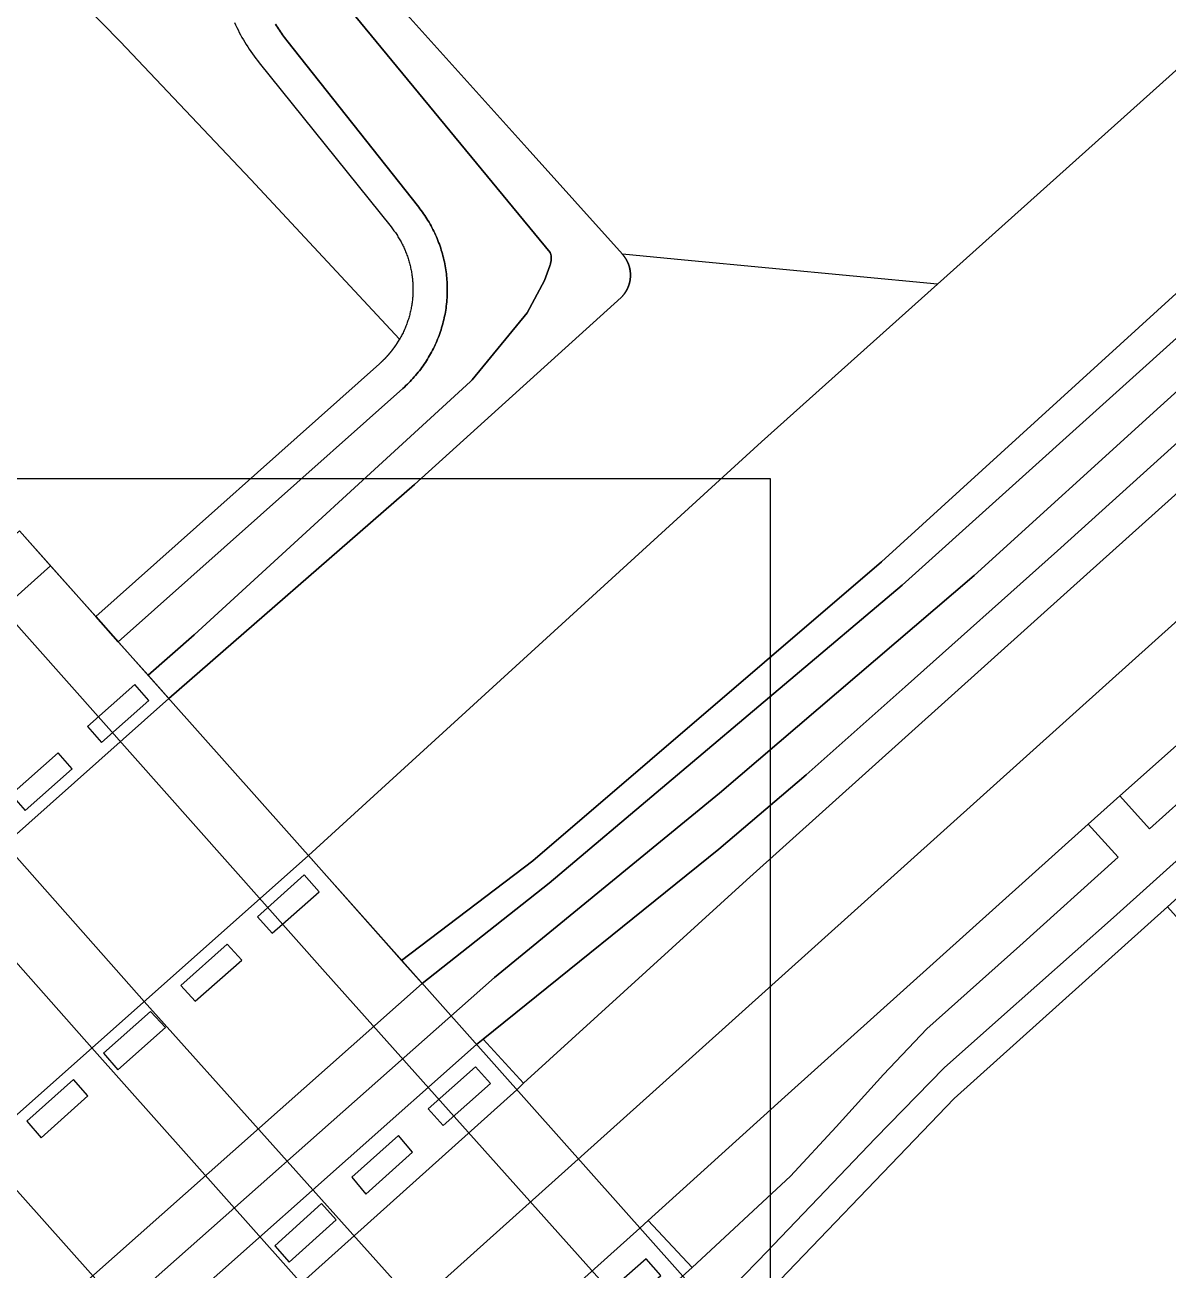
# Model space of a CAD drawing. Header units: metres. Extents: x -127 to 442, y -186 to 462.
# Drawn here: x 201.1 to 274.5, y 198.2 to 278.1 of the extents above; entities that cross this region are included whole.
import ezdxf

# ---------------------------------------------------------------- set-up
doc = ezdxf.new("R2010")
doc.units = ezdxf.units.M

msp = doc.modelspace()

# ---------------------------------------------------------------- linework, layer by layer
at = {"color": 7}
msp.add_lwpolyline([(0, 0), (249, 0), (249, 249), (0, 249)], close=True, dxfattribs=at)
at = {"layer": 'road_0', "color": 8}
for points in [[(299.56, 250.07), (273.345, 226.522), (271.433, 228.651), (269.417, 226.818), (271.325, 224.703), (265.02, 219.02), (259.05, 213.69), (256.26, 210.76), (253.23, 207.4), (250.3, 204.23), (243.976, 198.354), (219.207, 176.063)], [(281.43, 230.18), (271.04, 220.84), (263.64, 214.28), (260.17, 211.19), (255.75, 206.66), (252.08, 202.82), (248.24, 198.82), (245.217, 195.724)], [(245.217, 195.724), (248.24, 198.82), (252.08, 202.82), (255.75, 206.66), (260.17, 211.19), (263.64, 214.28), (271.04, 220.84), (281.43, 230.18)], [(247.078, 194.914), (260.814, 209.204), (274.514, 221.51), (276.521, 223.336)]]:
    msp.add_lwpolyline(points, dxfattribs=at)
for points in [[(269.417, 226.818), (249.92, 209.32), (241.156, 201.373), (243.976, 198.354), (250.3, 204.23), (253.23, 207.4), (256.26, 210.76), (259.05, 213.69), (265.02, 219.02), (271.325, 224.703), (269.417, 226.818)], [(232.709, 209.778), (233.156, 210.186), (230.562, 213.023), (230.131, 212.675), (205.394, 190.729), (208.065, 187.643), (208.53, 188.059), (232.709, 209.778)], [(243.976, 198.354), (241.156, 201.373), (240.621, 200.888), (215.699, 178.544), (218.572, 175.503), (219.207, 176.063), (243.976, 198.354)]]:
    msp.add_lwpolyline(points, close=True, dxfattribs=at)
at = {"layer": 'road_1', "color": 7}
for points in [[(214.585, 278.297), (214.659, 278.133), (214.736, 277.971), (214.815, 277.81), (214.897, 277.65), (214.981, 277.491), (215.068, 277.333), (215.157, 277.177), (215.248, 277.022), (215.341, 276.869), (215.437, 276.717), (215.536, 276.567), (215.636, 276.418), (215.739, 276.27), (215.844, 276.125), (215.951, 275.98), (216.06, 275.838), (216.172, 275.697), (216.172, 275.697), (224.639, 265.171), (224.639, 265.171), (224.687, 265.11), (224.735, 265.049), (224.781, 264.987), (224.827, 264.924), (224.872, 264.861), (224.917, 264.798), (224.96, 264.734), (225.003, 264.669), (225.045, 264.604), (225.087, 264.538), (225.127, 264.472), (225.167, 264.405), (225.206, 264.338), (225.244, 264.271), (225.281, 264.203), (225.317, 264.134), (225.353, 264.065), (225.388, 263.996), (225.422, 263.926), (225.455, 263.856), (225.487, 263.785), (225.518, 263.714), (225.549, 263.643), (225.578, 263.571), (225.607, 263.499), (225.635, 263.427), (225.662, 263.354), (225.688, 263.281), (225.713, 263.208), (225.737, 263.134), (225.761, 263.06), (225.783, 262.986), (225.805, 262.911), (225.826, 262.837), (225.845, 262.762), (225.864, 262.686), (225.882, 262.611), (225.899, 262.535), (225.915, 262.459), (225.931, 262.383), (225.945, 262.307), (225.958, 262.231), (225.971, 262.154), (225.982, 262.077), (225.993, 262), (226.003, 261.924), (226.011, 261.846), (226.019, 261.769), (226.026, 261.692), (226.032, 261.615), (226.037, 261.537), (226.041, 261.46), (226.044, 261.382), (226.046, 261.305), (226.048, 261.227), (226.048, 261.15), (226.047, 261.072), (226.046, 260.995), (226.043, 260.917), (226.04, 260.839), (226.035, 260.762), (226.03, 260.685), (226.024, 260.607), (226.016, 260.53), (226.008, 260.453), (225.999, 260.376), (225.989, 260.299), (225.978, 260.222), (225.966, 260.146), (225.953, 260.069), (225.94, 259.993), (225.925, 259.917), (225.909, 259.841), (225.893, 259.765), (225.876, 259.689), (225.857, 259.614), (225.838, 259.539), (225.818, 259.464), (225.797, 259.389), (225.775, 259.315), (225.752, 259.241), (225.728, 259.167), (225.704, 259.093), (225.678, 259.02), (225.652, 258.947), (225.624, 258.874), (225.596, 258.802), (225.567, 258.73), (225.537, 258.659), (225.506, 258.587), (225.475, 258.517), (225.442, 258.446), (225.409, 258.376), (225.375, 258.307), (225.339, 258.237), (225.304, 258.169), (225.267, 258.1), (225.229, 258.032), (225.191, 257.965), (225.191, 257.965), (225.181, 257.947), (225.17, 257.929), (225.16, 257.911), (225.149, 257.894), (225.139, 257.876), (225.128, 257.858), (225.117, 257.84), (225.106, 257.823), (225.095, 257.805), (225.085, 257.788), (225.074, 257.77), (225.063, 257.753), (225.052, 257.735), (225.04, 257.718), (225.029, 257.7), (225.018, 257.683), (225.007, 257.666), (224.995, 257.648), (224.984, 257.631), (224.972, 257.614), (224.961, 257.597), (224.949, 257.579), (224.938, 257.562), (224.926, 257.545), (224.914, 257.528), (224.903, 257.511), (224.891, 257.494), (224.879, 257.477), (224.867, 257.46), (224.855, 257.444), (224.843, 257.427), (224.831, 257.41), (224.819, 257.393), (224.806, 257.377), (224.794, 257.36), (224.782, 257.343), (224.769, 257.327), (224.757, 257.31), (224.744, 257.294), (224.732, 257.277), (224.719, 257.261), (224.707, 257.245), (224.694, 257.228), (224.681, 257.212), (224.668, 257.196), (224.655, 257.179), (224.643, 257.163), (224.63, 257.147), (224.617, 257.131), (224.604, 257.115), (224.59, 257.099), (224.577, 257.083), (224.564, 257.067), (224.551, 257.051), (224.537, 257.036), (224.524, 257.02), (224.511, 257.004), (224.497, 256.988), (224.484, 256.973), (224.47, 256.957), (224.456, 256.941), (224.443, 256.926), (224.429, 256.91), (224.415, 256.895), (224.401, 256.88), (224.388, 256.864), (224.374, 256.849), (224.36, 256.834), (224.346, 256.819), (224.332, 256.803), (224.317, 256.788), (224.303, 256.773), (224.289, 256.758), (224.275, 256.743), (224.261, 256.728), (224.246, 256.713), (224.232, 256.699), (224.217, 256.684), (224.203, 256.669), (224.188, 256.654), (224.174, 256.64), (224.159, 256.625), (224.144, 256.61), (224.13, 256.596), (224.115, 256.581), (224.1, 256.567), (224.085, 256.553), (224.07, 256.538), (224.055, 256.524), (224.04, 256.51), (224.025, 256.496), (224.01, 256.482), (223.995, 256.467), (223.98, 256.453), (223.964, 256.439), (223.949, 256.426), (223.934, 256.412), (223.918, 256.398), (223.903, 256.384), (223.903, 256.384), (205.673, 240.155), (207.118, 238.531), (225.404, 254.799), (225.404, 254.799), (225.5, 254.886), (225.595, 254.975), (225.689, 255.065), (225.781, 255.156), (225.872, 255.249), (225.962, 255.343), (226.05, 255.439), (226.136, 255.536), (226.221, 255.634), (226.305, 255.733), (226.387, 255.834), (226.467, 255.936), (226.546, 256.039), (226.624, 256.144), (226.699, 256.249), (226.773, 256.356), (226.846, 256.464), (226.917, 256.573), (226.986, 256.683), (227.053, 256.794), (227.119, 256.906), (227.183, 257.019), (227.245, 257.133), (227.306, 257.248), (227.364, 257.364), (227.421, 257.48), (227.477, 257.598), (227.53, 257.717), (227.582, 257.836), (227.631, 257.956), (227.679, 258.077), (227.725, 258.198), (227.769, 258.32), (227.812, 258.443), (227.852, 258.567), (227.891, 258.691), (227.927, 258.815), (227.962, 258.94), (227.995, 259.066), (228.026, 259.192), (228.055, 259.319), (228.082, 259.446), (228.107, 259.574), (228.13, 259.701), (228.151, 259.83), (228.17, 259.958), (228.187, 260.087), (228.203, 260.216), (228.216, 260.345), (228.227, 260.475), (228.236, 260.604), (228.244, 260.734), (228.249, 260.864), (228.253, 260.993), (228.254, 261.123), (228.253, 261.253), (228.251, 261.383), (228.246, 261.513), (228.24, 261.643), (228.231, 261.772), (228.221, 261.902), (228.208, 262.031), (228.194, 262.16), (228.177, 262.289), (228.159, 262.418), (228.138, 262.546), (228.116, 262.674), (228.092, 262.802), (228.066, 262.929), (228.037, 263.056), (228.007, 263.182), (227.975, 263.308), (227.941, 263.433), (227.905, 263.558), (227.868, 263.683), (227.828, 263.806), (227.786, 263.929), (227.743, 264.052), (227.698, 264.174), (227.65, 264.295), (227.601, 264.415), (227.551, 264.535), (227.498, 264.653), (227.443, 264.771), (227.387, 264.888), (227.329, 265.005), (227.269, 265.12), (227.208, 265.234), (227.144, 265.348), (227.079, 265.46), (227.013, 265.572), (226.944, 265.682), (226.874, 265.791), (226.802, 265.9), (226.729, 266.007), (226.654, 266.113), (226.577, 266.218), (226.499, 266.322), (226.419, 266.424), (226.419, 266.424), (217.946, 277.132), (217.946, 277.132), (217.874, 277.223), (217.804, 277.316), (217.734, 277.409), (217.666, 277.503), (217.599, 277.598), (217.533, 277.693), (217.468, 277.789), (217.404, 277.886), (217.341, 277.984), (217.279, 278.083), (217.219, 278.182)], [(207.596, 179.227), (241.453, 209.612), (270.761, 235.955), (270.761, 235.955), (315.881, 276.487)], [(315.881, 276.487), (270.761, 235.955), (241.453, 209.612), (207.596, 179.227)], [(283.968, 256.004), (268.27, 241.93), (247.46, 223.23), (233.156, 210.186), (232.709, 209.778), (208.53, 188.059)], [(215.699, 178.544), (240.621, 200.888), (241.156, 201.373), (249.92, 209.32), (269.417, 226.818), (269.417, 226.818), (271.433, 228.651), (288.935, 244.187)]]:
    msp.add_lwpolyline(points, dxfattribs=at)
for points in [[(197.683, 242.89), (220.41, 217.33), (247.765, 186.716), (250.821, 189.429), (200.783, 245.649), (197.683, 242.89)], [(197.683, 242.89), (190.298, 236.317), (208.796, 215.447), (240.389, 180.165), (247.765, 186.716), (220.41, 217.33), (197.683, 242.89)], [(190.298, 236.317), (186.951, 233.338), (205.431, 212.459), (236.919, 177.084), (240.389, 180.165), (208.796, 215.447), (190.298, 236.317)], [(186.951, 233.338), (179.682, 226.868), (201, 202.87), (229.687, 170.662), (236.919, 177.084), (205.431, 212.459), (186.951, 233.338)], [(179.682, 226.868), (176.505, 224.041), (226.518, 167.848), (229.687, 170.662), (201, 202.87), (179.682, 226.868)]]:
    msp.add_lwpolyline(points, close=True, dxfattribs=at)
at = {"layer": 'road_5', "color": 3}
for points in [[(288.881, 267.072), (274.058, 253.653), (262.081, 242.785), (245.742, 228.812), (231.288, 216.983), (204.118, 192.918)], [(205.394, 190.729), (230.131, 212.675), (230.562, 213.023), (245.68, 225.21), (251.29, 229.98), (257.66, 235.64), (267.43, 244.38), (278.28, 254.15)]]:
    msp.add_lwpolyline(points, dxfattribs=at)
msp.add_lwpolyline([(268.27, 241.93), (283.968, 256.004), (282.287, 257.801), (278.28, 254.15), (267.43, 244.38), (257.66, 235.64), (251.29, 229.98), (245.68, 225.21), (230.562, 213.023), (233.156, 210.186), (247.46, 223.23), (268.27, 241.93)], close=True, dxfattribs=at)
at = {"layer": 'terrain_0', "color": 8}
for points in [[(210.36, 234.888), (209.033, 236.38), (207.118, 238.531), (205.673, 240.155), (202.78, 243.405), (178.565, 221.727), (180.713, 219.313), (183.012, 216.73), (183.764, 215.885), (186.087, 213.276), (189.248, 216.1), (210.36, 234.888)], [(226.645, 216.591), (225.32, 218.079), (219.335, 224.805), (195.032, 203.225), (196.362, 201.731), (201.001, 196.518), (202.331, 195.023), (226.645, 216.591)]]:
    msp.add_lwpolyline(points, close=True, dxfattribs=at)
at = {"layer": 'terrain_1', "color": 7}
for points in [[(205.149, 233.086), (206.039, 232.061), (209.081, 234.767), (208.191, 235.792), (205.149, 233.086)], [(204.16, 230.38), (203.261, 231.409), (200.238, 228.725), (201.137, 227.696), (204.16, 230.38)], [(217.671, 220.41), (220.02, 222.477), (219.056, 223.561), (216.056, 220.881), (217, 219.82), (217.671, 220.41)], [(215.058, 218.09), (214.123, 219.125), (211.133, 216.475), (212.06, 215.45), (215.058, 218.09)], [(210.147, 213.771), (209.188, 214.798), (206.178, 212.128), (207.09, 211.05), (210.147, 213.771)], [(231.023, 210.176), (230.066, 211.249), (227.031, 208.551), (227.988, 207.478), (231.023, 210.176)], [(205.172, 209.372), (204.245, 210.43), (201.253, 207.748), (202.18, 206.69), (205.172, 209.372)], [(226.022, 205.762), (225.109, 206.842), (222.113, 204.151), (223.026, 203.071), (226.022, 205.762)], [(221.108, 201.415), (220.176, 202.476), (217.175, 199.758), (218.107, 198.697), (221.108, 201.415)], [(239.639, 195.81), (241.963, 197.857), (241.018, 198.912), (238.009, 196.261), (238.954, 195.206), (239.639, 195.81)]]:
    msp.add_lwpolyline(points, close=True, dxfattribs=at)
at = {"layer": 'terrain_5', "color": 3}
for points in [[(311.38, 307.92), (277.097, 277.065), (276.47, 276.5), (259.73, 261.486), (251.522, 254.124), (248.44, 251.36), (219.335, 224.805), (225.32, 218.079), (233.755, 224.459), (256.14, 243.672), (305.718, 288.812)], [(305.718, 288.812), (256.14, 243.672), (233.755, 224.459), (225.32, 218.079), (226.645, 216.591), (234.8, 223.045), (257.46, 242.17), (276.79, 259.56), (307.05, 287.32)], [(200.783, 245.649), (202.78, 243.405), (205.673, 240.155), (223.903, 256.384), (223.903, 256.384), (223.918, 256.398), (223.934, 256.412), (223.949, 256.426), (223.964, 256.439), (223.98, 256.453), (223.995, 256.467), (224.01, 256.482), (224.025, 256.496), (224.04, 256.51), (224.055, 256.524), (224.07, 256.538), (224.085, 256.553), (224.1, 256.567), (224.115, 256.581), (224.13, 256.596), (224.144, 256.61), (224.159, 256.625), (224.174, 256.64), (224.188, 256.654), (224.203, 256.669), (224.217, 256.684), (224.232, 256.699), (224.246, 256.713), (224.261, 256.728), (224.275, 256.743), (224.289, 256.758), (224.303, 256.773), (224.317, 256.788), (224.332, 256.803), (224.346, 256.819), (224.36, 256.834), (224.374, 256.849), (224.388, 256.864), (224.401, 256.88), (224.415, 256.895), (224.429, 256.91), (224.443, 256.926), (224.456, 256.941), (224.47, 256.957), (224.484, 256.973), (224.497, 256.988), (224.511, 257.004), (224.524, 257.02), (224.537, 257.036), (224.551, 257.051), (224.564, 257.067), (224.577, 257.083), (224.59, 257.099), (224.604, 257.115), (224.617, 257.131), (224.63, 257.147), (224.643, 257.163), (224.655, 257.179), (224.668, 257.196), (224.681, 257.212), (224.694, 257.228), (224.707, 257.245), (224.719, 257.261), (224.732, 257.277), (224.744, 257.294), (224.757, 257.31), (224.769, 257.327), (224.782, 257.343), (224.794, 257.36), (224.806, 257.377), (224.819, 257.393), (224.831, 257.41), (224.843, 257.427), (224.855, 257.444), (224.867, 257.46), (224.879, 257.477), (224.891, 257.494), (224.903, 257.511), (224.914, 257.528), (224.926, 257.545), (224.938, 257.562), (224.949, 257.579), (224.961, 257.597), (224.972, 257.614), (224.984, 257.631), (224.995, 257.648), (225.007, 257.666), (225.018, 257.683), (225.029, 257.7), (225.04, 257.718), (225.052, 257.735), (225.063, 257.753), (225.074, 257.77), (225.085, 257.788), (225.095, 257.805), (225.106, 257.823), (225.117, 257.84), (225.128, 257.858), (225.139, 257.876), (225.149, 257.894), (225.16, 257.911), (225.17, 257.929), (225.181, 257.947), (225.191, 257.965), (225.191, 257.965), (215.634, 268.199), (207.237, 277.059), (198.051, 286.434)], [(217.219, 278.182), (217.279, 278.083), (217.341, 277.984), (217.404, 277.886), (217.468, 277.789), (217.533, 277.693), (217.599, 277.598), (217.666, 277.503), (217.734, 277.409), (217.804, 277.316), (217.874, 277.223), (217.946, 277.132), (217.946, 277.132), (226.419, 266.424), (226.419, 266.424), (226.499, 266.322), (226.577, 266.218), (226.654, 266.113), (226.729, 266.007), (226.802, 265.9), (226.874, 265.791), (226.944, 265.682), (227.013, 265.572), (227.079, 265.46), (227.144, 265.348), (227.208, 265.234), (227.269, 265.12), (227.329, 265.005), (227.387, 264.888), (227.443, 264.771), (227.498, 264.653), (227.551, 264.535), (227.601, 264.415), (227.65, 264.295), (227.698, 264.174), (227.743, 264.052), (227.786, 263.929), (227.828, 263.806), (227.868, 263.683), (227.905, 263.558), (227.941, 263.433), (227.975, 263.308), (228.007, 263.182), (228.037, 263.056), (228.066, 262.929), (228.092, 262.802), (228.116, 262.674), (228.138, 262.546), (228.159, 262.418), (228.177, 262.289), (228.194, 262.16), (228.208, 262.031), (228.221, 261.902), (228.231, 261.772), (228.24, 261.643), (228.246, 261.513), (228.251, 261.383), (228.253, 261.253), (228.254, 261.123), (228.253, 260.993), (228.249, 260.864), (228.244, 260.734), (228.236, 260.604), (228.227, 260.475), (228.216, 260.345), (228.203, 260.216), (228.187, 260.087), (228.17, 259.958), (228.151, 259.83), (228.13, 259.701), (228.107, 259.574), (228.082, 259.446), (228.055, 259.319), (228.026, 259.192), (227.995, 259.066), (227.962, 258.94), (227.927, 258.815), (227.891, 258.691), (227.852, 258.567), (227.812, 258.443), (227.769, 258.32), (227.725, 258.198), (227.679, 258.077), (227.631, 257.956), (227.582, 257.836), (227.53, 257.717), (227.477, 257.598), (227.421, 257.48), (227.364, 257.364), (227.306, 257.248), (227.245, 257.133), (227.183, 257.019), (227.119, 256.906), (227.053, 256.794), (226.986, 256.683), (226.917, 256.573), (226.846, 256.464), (226.773, 256.356), (226.699, 256.249), (226.624, 256.144), (226.546, 256.039), (226.467, 255.936), (226.387, 255.834), (226.305, 255.733), (226.221, 255.634), (226.136, 255.536), (226.05, 255.439), (225.962, 255.343), (225.872, 255.249), (225.781, 255.156), (225.689, 255.065), (225.595, 254.975), (225.5, 254.886), (225.404, 254.799), (225.404, 254.799), (207.118, 238.531), (209.033, 236.38), (212.008, 238.972), (229.745, 255.25), (229.841, 255.353), (233.386, 259.654), (234.5, 261.733), (234.847, 262.674), (234.864, 262.723), (234.878, 262.774), (234.89, 262.824), (234.911, 262.93), (234.922, 262.995), (234.928, 263.06), (234.93, 263.126), (234.926, 263.216), (234.914, 263.305), (234.894, 263.393), (234.857, 263.525), (219.954, 281.614)], [(219.954, 281.614), (234.857, 263.525), (234.894, 263.393), (234.914, 263.305), (234.926, 263.216), (234.93, 263.126), (234.928, 263.06), (234.922, 262.995), (234.911, 262.93), (234.89, 262.824), (234.878, 262.774), (234.864, 262.723), (234.847, 262.674), (234.5, 261.733), (233.386, 259.654), (229.841, 255.353), (229.745, 255.25), (212.008, 238.972), (209.033, 236.38), (210.36, 234.888), (226.15, 248.62), (239.409, 260.629), (239.409, 260.629), (239.42, 260.64), (239.431, 260.651), (239.442, 260.662), (239.453, 260.673), (239.464, 260.684), (239.474, 260.695), (239.485, 260.707), (239.495, 260.718), (239.506, 260.73), (239.516, 260.741), (239.526, 260.753), (239.536, 260.765), (239.546, 260.777), (239.556, 260.789), (239.566, 260.801), (239.576, 260.813), (239.585, 260.825), (239.595, 260.837), (239.604, 260.849), (239.614, 260.862), (239.623, 260.874), (239.632, 260.887), (239.641, 260.899), (239.65, 260.912), (239.659, 260.925), (239.668, 260.937), (239.677, 260.95), (239.685, 260.963), (239.694, 260.976), (239.702, 260.989), (239.71, 261.002), (239.719, 261.016), (239.727, 261.029), (239.735, 261.042), (239.743, 261.055), (239.75, 261.069), (239.758, 261.082), (239.766, 261.096), (239.773, 261.11), (239.78, 261.123), (239.788, 261.137), (239.795, 261.151), (239.802, 261.165), (239.809, 261.178), (239.816, 261.192), (239.822, 261.206), (239.829, 261.22), (239.835, 261.235), (239.842, 261.249), (239.848, 261.263), (239.854, 261.277), (239.86, 261.291), (239.866, 261.306), (239.872, 261.32), (239.878, 261.335), (239.883, 261.349), (239.889, 261.364), (239.894, 261.378), (239.899, 261.393), (239.905, 261.407), (239.91, 261.422), (239.915, 261.437), (239.919, 261.451), (239.924, 261.466), (239.929, 261.481), (239.933, 261.496), (239.938, 261.511), (239.942, 261.526), (239.946, 261.541), (239.95, 261.556), (239.954, 261.571), (239.958, 261.586), (239.961, 261.601), (239.965, 261.616), (239.968, 261.631), (239.972, 261.646), (239.975, 261.661), (239.978, 261.677), (239.981, 261.692), (239.984, 261.707), (239.986, 261.722), (239.989, 261.738), (239.991, 261.753), (239.994, 261.768), (239.996, 261.784), (239.998, 261.799), (240, 261.814), (240.002, 261.83), (240.004, 261.845), (240.006, 261.861), (240.007, 261.876), (240.008, 261.892), (240.01, 261.907), (240.011, 261.923), (240.012, 261.938), (240.013, 261.953), (240.014, 261.969), (240.014, 261.984), (240.015, 262), (240.015, 262), (240.015, 262.016), (240.016, 262.031), (240.016, 262.047), (240.016, 262.062), (240.016, 262.078), (240.016, 262.093), (240.016, 262.109), (240.015, 262.124), (240.015, 262.14), (240.014, 262.155), (240.014, 262.171), (240.013, 262.186), (240.012, 262.202), (240.011, 262.217), (240.009, 262.233), (240.008, 262.248), (240.007, 262.264), (240.005, 262.279), (240.003, 262.295), (240.001, 262.31), (240, 262.325), (239.997, 262.341), (239.995, 262.356), (239.993, 262.371), (239.991, 262.387), (239.988, 262.402), (239.985, 262.417), (239.983, 262.433), (239.98, 262.448), (239.977, 262.463), (239.974, 262.478), (239.97, 262.494), (239.967, 262.509), (239.964, 262.524), (239.96, 262.539), (239.956, 262.554), (239.952, 262.569), (239.948, 262.584), (239.944, 262.599), (239.94, 262.614), (239.936, 262.629), (239.932, 262.644), (239.927, 262.659), (239.922, 262.674), (239.918, 262.688), (239.913, 262.703), (239.908, 262.718), (239.903, 262.732), (239.897, 262.747), (239.892, 262.762), (239.887, 262.776), (239.881, 262.791), (239.876, 262.805), (239.87, 262.82), (239.864, 262.834), (239.858, 262.848), (239.852, 262.863), (239.846, 262.877), (239.839, 262.891), (239.833, 262.905), (239.826, 262.919), (239.82, 262.933), (239.813, 262.947), (239.806, 262.961), (239.799, 262.975), (239.792, 262.989), (239.785, 263.003), (239.777, 263.016), (239.77, 263.03), (239.763, 263.044), (239.755, 263.057), (239.747, 263.071), (239.739, 263.084), (239.731, 263.097), (239.723, 263.111), (239.715, 263.124), (239.707, 263.137), (239.699, 263.15), (239.69, 263.163), (239.682, 263.176), (239.673, 263.189), (239.664, 263.202), (239.655, 263.215), (239.647, 263.227), (239.638, 263.24), (239.628, 263.252), (239.619, 263.265), (239.61, 263.277), (239.6, 263.29), (239.591, 263.302), (239.581, 263.314), (239.572, 263.326), (239.562, 263.338), (239.552, 263.35), (239.542, 263.362), (239.532, 263.374), (239.522, 263.386), (239.511, 263.397), (239.501, 263.409), (239.501, 263.409), (233.389, 270.216), (222.79, 282.02)], [(204.118, 192.918), (231.288, 216.983), (245.742, 228.812), (262.081, 242.785), (274.058, 253.653), (288.881, 267.072)], [(276.79, 259.56), (257.46, 242.17), (234.8, 223.045), (226.645, 216.591), (202.331, 195.023)]]:
    msp.add_lwpolyline(points, dxfattribs=at)
for points in [[(202.78, 243.405), (200.783, 245.649), (197.683, 242.89), (190.298, 236.317), (186.951, 233.338), (179.682, 226.868), (176.505, 224.041), (178.565, 221.727), (202.78, 243.405)], [(287.417, 207.245), (282.735, 212.351), (274.514, 221.51), (260.814, 209.204), (247.078, 194.914), (247.525, 194.364), (248.049, 194.8), (248.155, 194.889), (248.949, 195.406), (258.778, 197.63), (261.846, 196.046), (268.401, 189.286), (286.367, 170.756), (288.469, 171.267), (289.448, 177.62), (292.684, 180.923), (291.256, 182.323), (291.908, 188.047), (280.384, 200.971), (281.13, 201.637), (287.417, 207.245)]]:
    msp.add_lwpolyline(points, close=True, dxfattribs=at)
at = {"layer": 'water', "color": 5}
msp.add_lwpolyline([(195.032, 203.225), (219.335, 224.805), (248.44, 251.36), (251.522, 254.124), (259.73, 261.486), (243.477, 263.031), (239.501, 263.409), (239.501, 263.409), (239.511, 263.397), (239.522, 263.386), (239.532, 263.374), (239.542, 263.362), (239.552, 263.35), (239.562, 263.338), (239.572, 263.326), (239.581, 263.314), (239.591, 263.302), (239.6, 263.29), (239.61, 263.277), (239.619, 263.265), (239.628, 263.252), (239.638, 263.24), (239.647, 263.227), (239.655, 263.215), (239.664, 263.202), (239.673, 263.189), (239.682, 263.176), (239.69, 263.163), (239.699, 263.15), (239.707, 263.137), (239.715, 263.124), (239.723, 263.111), (239.731, 263.097), (239.739, 263.084), (239.747, 263.071), (239.755, 263.057), (239.763, 263.044), (239.77, 263.03), (239.777, 263.016), (239.785, 263.003), (239.792, 262.989), (239.799, 262.975), (239.806, 262.961), (239.813, 262.947), (239.82, 262.933), (239.826, 262.919), (239.833, 262.905), (239.839, 262.891), (239.846, 262.877), (239.852, 262.863), (239.858, 262.848), (239.864, 262.834), (239.87, 262.82), (239.876, 262.805), (239.881, 262.791), (239.887, 262.776), (239.892, 262.762), (239.897, 262.747), (239.903, 262.732), (239.908, 262.718), (239.913, 262.703), (239.918, 262.688), (239.922, 262.674), (239.927, 262.659), (239.932, 262.644), (239.936, 262.629), (239.94, 262.614), (239.944, 262.599), (239.948, 262.584), (239.952, 262.569), (239.956, 262.554), (239.96, 262.539), (239.964, 262.524), (239.967, 262.509), (239.97, 262.494), (239.974, 262.478), (239.977, 262.463), (239.98, 262.448), (239.983, 262.433), (239.985, 262.417), (239.988, 262.402), (239.991, 262.387), (239.993, 262.371), (239.995, 262.356), (239.997, 262.341), (240, 262.325), (240.001, 262.31), (240.003, 262.295), (240.005, 262.279), (240.007, 262.264), (240.008, 262.248), (240.009, 262.233), (240.011, 262.217), (240.012, 262.202), (240.013, 262.186), (240.014, 262.171), (240.014, 262.155), (240.015, 262.14), (240.015, 262.124), (240.016, 262.109), (240.016, 262.093), (240.016, 262.078), (240.016, 262.062), (240.016, 262.047), (240.016, 262.031), (240.015, 262.016), (240.015, 262), (240.015, 262), (240.014, 261.984), (240.014, 261.969), (240.013, 261.953), (240.012, 261.938), (240.011, 261.923), (240.01, 261.907), (240.008, 261.892), (240.007, 261.876), (240.006, 261.861), (240.004, 261.845), (240.002, 261.83), (240, 261.814), (239.998, 261.799), (239.996, 261.784), (239.994, 261.768), (239.991, 261.753), (239.989, 261.738), (239.986, 261.722), (239.984, 261.707), (239.981, 261.692), (239.978, 261.677), (239.975, 261.661), (239.972, 261.646), (239.968, 261.631), (239.965, 261.616), (239.961, 261.601), (239.958, 261.586), (239.954, 261.571), (239.95, 261.556), (239.946, 261.541), (239.942, 261.526), (239.938, 261.511), (239.933, 261.496), (239.929, 261.481), (239.924, 261.466), (239.919, 261.451), (239.915, 261.437), (239.91, 261.422), (239.905, 261.407), (239.899, 261.393), (239.894, 261.378), (239.889, 261.364), (239.883, 261.349), (239.878, 261.335), (239.872, 261.32), (239.866, 261.306), (239.86, 261.291), (239.854, 261.277), (239.848, 261.263), (239.842, 261.249), (239.835, 261.235), (239.829, 261.22), (239.822, 261.206), (239.816, 261.192), (239.809, 261.178), (239.802, 261.165), (239.795, 261.151), (239.788, 261.137), (239.78, 261.123), (239.773, 261.11), (239.766, 261.096), (239.758, 261.082), (239.75, 261.069), (239.743, 261.055), (239.735, 261.042), (239.727, 261.029), (239.719, 261.016), (239.71, 261.002), (239.702, 260.989), (239.694, 260.976), (239.685, 260.963), (239.677, 260.95), (239.668, 260.937), (239.659, 260.925), (239.65, 260.912), (239.641, 260.899), (239.632, 260.887), (239.623, 260.874), (239.614, 260.862), (239.604, 260.849), (239.595, 260.837), (239.585, 260.825), (239.576, 260.813), (239.566, 260.801), (239.556, 260.789), (239.546, 260.777), (239.536, 260.765), (239.526, 260.753), (239.516, 260.741), (239.506, 260.73), (239.495, 260.718), (239.485, 260.707), (239.474, 260.695), (239.464, 260.684), (239.453, 260.673), (239.442, 260.662), (239.431, 260.651), (239.42, 260.64), (239.409, 260.629), (239.409, 260.629), (226.15, 248.62), (210.36, 234.888), (189.248, 216.1)], dxfattribs=at)

doc.saveas('drawing.dxf')
